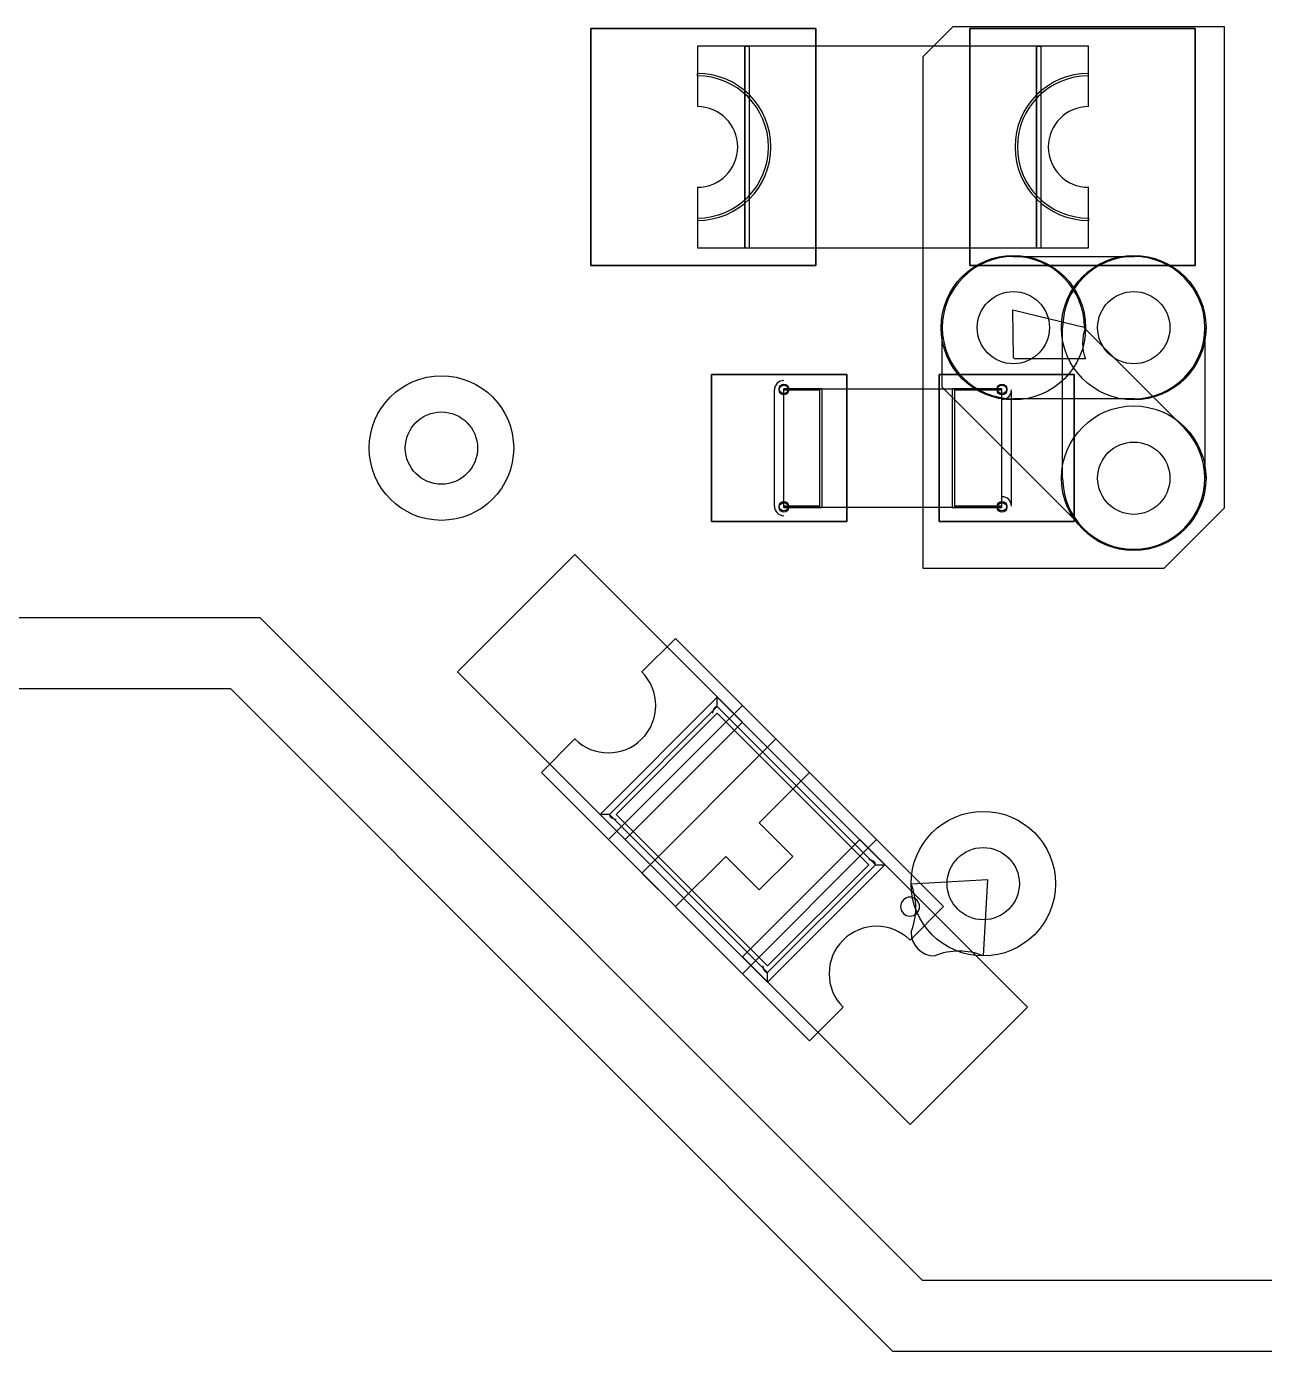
# Model space of a CAD drawing. Extents: x -14 to 27.9, y 0 to 17.8.
# Drawn here: x -3.66 to 1.57, y 0 to 5.59 of the extents above; entities that cross this region are included whole.
import ezdxf

# ---------------------------------------------------------------- set-up
doc = ezdxf.new("R2010")
doc.units = 0
doc.header["$MEASUREMENT"] = 0
doc.layers.add('Feature', color=7, linetype='CONTINUOUS')

msp = doc.modelspace()

# ---------------------------------------------------------------- linework, layer by layer
at = {"layer": 'Feature'}
for p, q in [((0.127, 5.461, 0.000305), (0.254, 5.588, 0.000305)), ((0.254, 5.588, 0.000305), (1.397, 5.588, 0.000305)), ((1.397, 5.588, 0.000305), (1.397, 3.556, 0.000305)), ((-1.275, 5.58, 0.000305), (-0.325, 5.58, 0.000305)), ((-1.275, 4.58, 0.000305), (-1.275, 5.58, 0.000305)), ((-1.275, 4.58, 0.000305), (-1.275, 5.58, 0.000305)), ((-1.275, 5.58, 0.001305), (-1.275, 4.58, 0.001305)), ((-1.275, 5.58, 0.000305), (-1.275, 5.58, 0.001305)), ((-1.275, 5.58, 0.000305), (-0.325, 5.58, 0.000305)), ((-1.275, 5.58, 0.000305), (-1.275, 5.58, 0.001305)), ((-0.325, 5.58, 0.001305), (-1.275, 5.58, 0.001305)), ((-0.325, 5.58, 0.001305), (-1.275, 5.58, 0.001305)), ((-1.275, 5.58, 0.001305), (-1.275, 4.58, 0.001305)), ((-1.275, 4.58, 0.000305), (-1.275, 5.58, 0.000305)), ((-1.275, 5.58, 0.000305), (-0.325, 5.58, 0.000305)), ((-0.325, 5.58, 0.000305), (-0.325, 4.58, 0.000305)), ((-0.325, 5.58, 0.000305), (-0.325, 5.58, 0.001305)), ((-0.325, 5.58, 0.000305), (-0.325, 4.58, 0.000305)), ((-0.325, 5.58, 0.000305), (-0.325, 5.58, 0.001305)), ((-0.325, 4.58, 0.001305), (-0.325, 5.58, 0.001305)), ((-0.325, 4.58, 0.001305), (-0.325, 5.58, 0.001305)), ((-0.325, 5.58, 0.000305), (-0.325, 4.58, 0.000305)), ((0.325, 5.58, 0.000305), (1.275, 5.58, 0.000305)), ((0.325, 4.58, 0.000305), (0.325, 5.58, 0.000305)), ((0.325, 4.58, 0.000305), (0.325, 5.58, 0.000305)), ((0.325, 5.58, 0.001305), (0.325, 4.58, 0.001305)), ((0.325, 5.58, 0.000305), (0.325, 5.58, 0.001305)), ((0.325, 5.58, 0.000305), (1.275, 5.58, 0.000305)), ((0.325, 5.58, 0.000305), (0.325, 5.58, 0.001305)), ((1.275, 5.58, 0.001305), (0.325, 5.58, 0.001305)), ((1.275, 5.58, 0.001305), (0.325, 5.58, 0.001305)), ((0.325, 5.58, 0.001305), (0.325, 4.58, 0.001305)), ((0.325, 4.58, 0.000305), (0.325, 5.58, 0.000305)), ((0.325, 5.58, 0.000305), (1.275, 5.58, 0.000305)), ((1.275, 5.58, 0.000305), (1.275, 4.58, 0.000305)), ((1.275, 5.58, 0.000305), (1.275, 5.58, 0.001305)), ((1.275, 5.58, 0.000305), (1.275, 4.58, 0.000305)), ((1.275, 5.58, 0.000305), (1.275, 5.58, 0.001305)), ((1.275, 4.58, 0.001305), (1.275, 5.58, 0.001305)), ((1.275, 4.58, 0.001305), (1.275, 5.58, 0.001305)), ((1.275, 5.58, 0.000305), (1.275, 4.58, 0.000305)), ((-0.825, 5.505), (-0.825, 5.39)), ((0.825, 5.505), (-0.825, 5.505)), ((-0.825, 5.505, 0.825), (-0.825, 5.24995, 0.825)), ((-0.825, 5.505), (-0.825, 5.505, 0.825)), ((-0.825, 5.505), (-0.825, 5.39)), ((-0.625, 5.505, 0.825), (-0.825, 5.505, 0.825)), ((-0.825, 5.505, 0.825), (-0.825, 5.24995, 0.825)), ((0.825, 5.505), (-0.825, 5.505)), ((-0.825, 5.505), (-0.825, 5.505, 0.825)), ((-0.625, 5.505, 0.825), (-0.825, 5.505, 0.825)), ((-0.625, 4.655, 0.825), (-0.625, 5.505, 0.825)), ((-0.625, 5.505, 0.775), (-0.605, 5.505, 0.775)), ((-0.625, 5.505, 0.775), (-0.625, 4.655, 0.775)), ((-0.625, 5.505, 0.775), (-0.625, 4.655, 0.775)), ((-0.625, 5.505, 0.825), (-0.625, 5.505, 0.775)), ((-0.625, 4.655, 0.825), (-0.625, 5.505, 0.825)), ((-0.625, 5.505, 0.825), (-0.625, 5.505, 0.775)), ((-0.625, 5.505, 0.775), (-0.605, 5.505, 0.775)), ((0.605, 5.505, 0.825), (-0.605, 5.505, 0.825)), ((-0.605, 4.655, 0.825), (-0.605, 5.505, 0.825)), ((-0.605, 4.655, 0.775), (-0.605, 5.505, 0.775)), ((-0.605, 5.505, 0.825), (-0.605, 5.505, 0.775)), ((0.605, 5.505, 0.825), (-0.605, 5.505, 0.825)), ((-0.605, 5.505, 0.825), (-0.605, 5.505, 0.775)), ((-0.605, 4.655, 0.775), (-0.605, 5.505, 0.775)), ((-0.605, 4.655, 0.825), (-0.605, 5.505, 0.825)), ((0.605, 4.655, 0.825), (0.605, 5.505, 0.825)), ((0.605, 5.505, 0.775), (0.625, 5.505, 0.775)), ((0.605, 5.505, 0.775), (0.605, 4.655, 0.775)), ((0.605, 5.505, 0.825), (0.605, 5.505, 0.775)), ((0.605, 5.505, 0.775), (0.625, 5.505, 0.775)), ((0.605, 5.505, 0.775), (0.605, 4.655, 0.775)), ((0.605, 5.505, 0.825), (0.605, 5.505, 0.775)), ((0.605, 4.655, 0.825), (0.605, 5.505, 0.825)), ((0.825, 5.505, 0.825), (0.625, 5.505, 0.825)), ((0.625, 4.655, 0.825), (0.625, 5.505, 0.825)), ((0.625, 4.655, 0.775), (0.625, 5.505, 0.775)), ((0.625, 5.505, 0.825), (0.625, 5.505, 0.775)), ((0.825, 5.505, 0.825), (0.625, 5.505, 0.825)), ((0.625, 5.505, 0.825), (0.625, 5.505, 0.775)), ((0.625, 4.655, 0.775), (0.625, 5.505, 0.775)), ((0.625, 4.655, 0.825), (0.625, 5.505, 0.825)), ((0.825, 5.39), (0.825, 5.505)), ((0.825, 5.24995, 0.825), (0.825, 5.505, 0.825)), ((0.825, 5.505), (0.825, 5.505, 0.825)), ((0.825, 5.39), (0.825, 5.505)), ((0.825, 5.505), (0.825, 5.505, 0.825)), ((0.825, 5.24995, 0.825), (0.825, 5.505, 0.825)), ((0.127, 3.302, 0.000305), (0.127, 5.461, 0.000305)), ((-0.825, 5.39, 0.05), (-0.825, 5.39)), ((-0.825, 5.38, 0.05), (-0.825, 5.39, 0.05)), ((-0.825, 5.39, 0.05), (-0.825, 5.39)), ((-0.825, 5.38, 0.05), (-0.825, 5.39, 0.05)), ((-0.825, 5.38, 0.05), (-0.825, 5.38)), ((-0.825, 5.38), (-0.825, 5.24995)), ((-0.825, 5.38, 0.05), (-0.825, 5.38)), ((-0.825, 5.38), (-0.825, 5.24995)), ((0.825, 5.39, 0.05), (0.825, 5.39)), ((0.825, 5.38, 0.05), (0.825, 5.39, 0.05)), ((0.825, 5.39, 0.05), (0.825, 5.39)), ((0.825, 5.38, 0.05), (0.825, 5.39, 0.05)), ((0.825, 5.38, 0.05), (0.825, 5.38)), ((0.825, 5.24995), (0.825, 5.38)), ((0.825, 5.24995), (0.825, 5.38)), ((0.825, 5.38, 0.05), (0.825, 5.38)), ((-0.825, 5.24995), (-0.825, 5.24995, 0.825)), ((-0.825, 5.24995), (-0.825, 5.24995, 0.825)), ((0.825, 5.24995), (0.825, 5.24995, 0.825)), ((0.825, 5.24995), (0.825, 5.24995, 0.825)), ((-0.825, 4.91005), (-0.825, 4.91005, 0.825)), ((-0.825, 4.91005), (-0.825, 4.78)), ((-0.825, 4.91005, 0.825), (-0.825, 4.655, 0.825)), ((-0.825, 4.91005), (-0.825, 4.91005, 0.825)), ((-0.825, 4.91005), (-0.825, 4.78)), ((-0.825, 4.91005, 0.825), (-0.825, 4.655, 0.825)), ((0.825, 4.91005), (0.825, 4.91005, 0.825)), ((0.825, 4.78), (0.825, 4.91005)), ((0.825, 4.78), (0.825, 4.91005)), ((0.825, 4.91005), (0.825, 4.91005, 0.825)), ((0.825, 4.655, 0.825), (0.825, 4.91005, 0.825)), ((0.825, 4.655, 0.825), (0.825, 4.91005, 0.825)), ((-0.825, 4.78, 0.05), (-0.825, 4.78)), ((-0.825, 4.78, 0.05), (-0.825, 4.77, 0.05)), ((-0.825, 4.78, 0.05), (-0.825, 4.78)), ((-0.825, 4.78, 0.05), (-0.825, 4.77, 0.05)), ((-0.825, 4.77, 0.05), (-0.825, 4.77)), ((-0.825, 4.77), (-0.825, 4.655)), ((-0.825, 4.77, 0.05), (-0.825, 4.77)), ((-0.825, 4.77), (-0.825, 4.655)), ((0.825, 4.78, 0.05), (0.825, 4.78)), ((0.825, 4.78, 0.05), (0.825, 4.78)), ((0.825, 4.78, 0.05), (0.825, 4.77, 0.05)), ((0.825, 4.78, 0.05), (0.825, 4.77, 0.05)), ((0.825, 4.77, 0.05), (0.825, 4.77)), ((0.825, 4.655), (0.825, 4.77)), ((0.825, 4.655), (0.825, 4.77)), ((0.825, 4.77, 0.05), (0.825, 4.77)), ((-0.825, 4.655), (0.825, 4.655)), ((-0.825, 4.655), (-0.825, 4.655, 0.825)), ((-0.825, 4.655, 0.825), (-0.625, 4.655, 0.825)), ((-0.825, 4.655, 0.825), (-0.625, 4.655, 0.825)), ((-0.825, 4.655), (-0.825, 4.655, 0.825)), ((-0.825, 4.655), (0.825, 4.655)), ((-0.625, 4.655, 0.825), (-0.625, 4.655, 0.775)), ((-0.625, 4.655, 0.775), (-0.605, 4.655, 0.775)), ((-0.625, 4.655, 0.775), (-0.605, 4.655, 0.775)), ((-0.625, 4.655, 0.825), (-0.625, 4.655, 0.775)), ((-0.605, 4.655, 0.825), (0.605, 4.655, 0.825)), ((-0.605, 4.655, 0.825), (0.605, 4.655, 0.825)), ((-0.605, 4.655, 0.825), (-0.605, 4.655, 0.775)), ((-0.605, 4.655, 0.825), (-0.605, 4.655, 0.775)), ((0.605, 4.655, 0.775), (0.625, 4.655, 0.775)), ((0.605, 4.655, 0.825), (0.605, 4.655, 0.775)), ((0.605, 4.655, 0.775), (0.625, 4.655, 0.775)), ((0.605, 4.655, 0.825), (0.605, 4.655, 0.775)), ((0.625, 4.655, 0.825), (0.825, 4.655, 0.825)), ((0.625, 4.655, 0.825), (0.825, 4.655, 0.825)), ((0.625, 4.655, 0.825), (0.625, 4.655, 0.775)), ((0.625, 4.655, 0.825), (0.625, 4.655, 0.775)), ((0.825, 4.655), (0.825, 4.655, 0.825)), ((0.825, 4.655), (0.825, 4.655, 0.825)), ((0.508, 4.618, -1.96222), (1.016, 4.618, -1.96222)), ((-0.325, 4.58, 0.000305), (-1.275, 4.58, 0.000305)), ((-1.275, 4.58, 0.000305), (-1.275, 4.58, 0.001305)), ((-0.325, 4.58, 0.000305), (-1.275, 4.58, 0.000305)), ((-1.275, 4.58, 0.001305), (-0.325, 4.58, 0.001305)), ((-1.275, 4.58, 0.000305), (-1.275, 4.58, 0.001305)), ((-1.275, 4.58, 0.001305), (-0.325, 4.58, 0.001305)), ((-0.325, 4.58, 0.000305), (-1.275, 4.58, 0.000305)), ((-0.325, 4.58, 0.000305), (-0.325, 4.58, 0.001305)), ((-0.325, 4.58, 0.000305), (-0.325, 4.58, 0.001305)), ((1.275, 4.58, 0.000305), (0.325, 4.58, 0.000305)), ((0.325, 4.58, 0.000305), (0.325, 4.58, 0.001305)), ((1.275, 4.58, 0.000305), (0.325, 4.58, 0.000305)), ((0.325, 4.58, 0.001305), (1.275, 4.58, 0.001305)), ((0.325, 4.58, 0.000305), (0.325, 4.58, 0.001305)), ((0.325, 4.58, 0.001305), (1.275, 4.58, 0.001305)), ((1.275, 4.58, 0.000305), (0.325, 4.58, 0.000305)), ((1.275, 4.58, 0.000305), (1.275, 4.58, 0.001305)), ((1.275, 4.58, 0.000305), (1.275, 4.58, 0.001305)), ((0.508, 4.191, -1.96222), (0.5053, 4.393, -1.96222)), ((0.5053, 4.393, -1.96222), (0.8128, 4.318, -1.96222)), ((0.208, 4.0667, -1.96222), (0.208, 4.318, -1.96222)), ((0.6604, 4.318, -1.96192), (0.6604, 4.318)), ((0.6604, 4.318, -1.96192), (0.6604, 4.318)), ((0.716, 3.683, -1.96222), (0.716, 4.318, -1.96222)), ((0.808, 4.318, -1.96222), (0.808, 4.3153, -1.96222)), ((0.808, 4.3153, -1.96222), (1.2281, 3.8951, -1.96222)), ((1.1684, 4.318, -1.96192), (1.1684, 4.318)), ((1.1684, 4.318, -1.96192), (1.1684, 4.318)), ((1.316, 4.318, -1.96222), (1.316, 3.683, -1.96222)), ((0.5128, 4.1862, -1.96222), (0.508, 4.191, -1.96222)), ((0.8128, 4.1862, -1.96222), (0.5128, 4.1862, -1.96222)), ((-0.765, 4.12, 0.000305), (-0.195, 4.12, 0.000305)), ((-0.765, 3.5, 0.000305), (-0.765, 4.12, 0.000305)), ((-0.765, 3.5, 0.000305), (-0.765, 4.12, 0.000305)), ((-0.765, 4.12, 0.001305), (-0.765, 3.5, 0.001305)), ((-0.765, 4.12, 0.000305), (-0.765, 4.12, 0.001305)), ((-0.765, 4.12, 0.000305), (-0.195, 4.12, 0.000305)), ((-0.765, 4.12, 0.000305), (-0.765, 4.12, 0.001305)), ((-0.195, 4.12, 0.001305), (-0.765, 4.12, 0.001305)), ((-0.195, 4.12, 0.001305), (-0.765, 4.12, 0.001305)), ((-0.765, 4.12, 0.001305), (-0.765, 3.5, 0.001305)), ((-0.765, 3.5, 0.000305), (-0.765, 4.12, 0.000305)), ((-0.765, 4.12, 0.000305), (-0.195, 4.12, 0.000305)), ((-0.195, 4.12, 0.000305), (-0.195, 3.5, 0.000305)), ((-0.195, 4.12, 0.000305), (-0.195, 4.12, 0.001305)), ((-0.195, 4.12, 0.000305), (-0.195, 3.5, 0.000305)), ((-0.195, 4.12, 0.000305), (-0.195, 4.12, 0.001305)), ((-0.195, 3.5, 0.001305), (-0.195, 4.12, 0.001305)), ((-0.195, 3.5, 0.001305), (-0.195, 4.12, 0.001305)), ((-0.195, 4.12, 0.000305), (-0.195, 3.5, 0.000305)), ((0.195, 4.12, 0.000305), (0.765, 4.12, 0.000305)), ((0.195, 3.5, 0.000305), (0.195, 4.12, 0.000305)), ((0.195, 3.5, 0.000305), (0.195, 4.12, 0.000305)), ((0.195, 4.12, 0.001305), (0.195, 3.5, 0.001305)), ((0.195, 4.12, 0.000305), (0.195, 4.12, 0.001305)), ((0.195, 4.12, 0.000305), (0.765, 4.12, 0.000305)), ((0.195, 4.12, 0.000305), (0.195, 4.12, 0.001305)), ((0.765, 4.12, 0.001305), (0.195, 4.12, 0.001305)), ((0.765, 4.12, 0.001305), (0.195, 4.12, 0.001305)), ((0.195, 4.12, 0.001305), (0.195, 3.5, 0.001305)), ((0.195, 3.5, 0.000305), (0.195, 4.12, 0.000305)), ((0.195, 4.12, 0.000305), (0.765, 4.12, 0.000305)), ((0.765, 4.12, 0.000305), (0.765, 3.5, 0.000305)), ((0.765, 4.12, 0.000305), (0.765, 4.12, 0.001305)), ((0.765, 4.12, 0.000305), (0.765, 3.5, 0.000305)), ((0.765, 4.12, 0.000305), (0.765, 4.12, 0.001305)), ((0.765, 3.5, 0.001305), (0.765, 4.12, 0.001305)), ((0.765, 3.5, 0.001305), (0.765, 4.12, 0.001305)), ((0.765, 4.12, 0.000305), (0.765, 3.5, 0.000305)), ((-0.5, 4.055, 0.285), (-0.5, 4.055, 0.015)), ((-0.5, 3.565, 0.285), (-0.5, 4.055, 0.285)), ((-0.5, 3.565, 0.015), (-0.5, 4.055, 0.015)), ((-0.5, 3.565, 0.285), (-0.5, 4.055, 0.285)), ((-0.5, 4.055, 0.285), (-0.5, 4.055, 0.015)), ((-0.5, 3.565, 0.015), (-0.5, 4.055, 0.015)), ((-0.48, 4.06, 0.285), (-0.48, 4.06, 0.015)), ((-0.48, 4.055, 0.015), (-0.48, 4.06, 0.015)), ((-0.48, 4.055, 0.015), (-0.48, 4.06, 0.015)), ((-0.48, 4.055, 0.285), (-0.48, 4.06, 0.285)), ((-0.48, 4.06, 0.285), (-0.48, 4.06, 0.015)), ((-0.48, 4.055, 0.285), (-0.48, 4.06, 0.285)), ((-0.48, 4.055, 0.285), (-0.48, 4.055, 0.015)), ((-0.48, 4.055, 0.285), (-0.48, 4.055, 0.015)), ((-0.46, 4.06, -0.005), (-0.3, 4.06, -0.005)), ((-0.3, 4.06, 0.305), (-0.46, 4.06, 0.305)), ((-0.46, 4.055, -0.005), (-0.46, 4.06, -0.005)), ((-0.46, 4.06, -0.005), (-0.3, 4.06, -0.005)), ((-0.46, 4.055, -0.005), (-0.46, 4.06, -0.005)), ((-0.46, 4.055, 0.305), (-0.46, 4.06, 0.305)), ((-0.46, 4.055, 0.305), (-0.46, 4.06, 0.305)), ((-0.3, 4.06, 0.305), (-0.46, 4.06, 0.305)), ((-0.46, 4.055, -0.005), (-0.31, 4.055, -0.005)), ((-0.31, 4.055, 0.305), (-0.46, 4.055, 0.305)), ((-0.46, 4.055, -0.005), (-0.31, 4.055, -0.005)), ((-0.46, 4.055, -0.025), (-0.31, 4.055, -0.025)), ((-0.31, 4.055, 0.325), (-0.46, 4.055, 0.325)), ((-0.31, 4.055, 0.305), (-0.46, 4.055, 0.305)), ((-0.46, 3.565, 0.325), (-0.46, 4.055, 0.325)), ((-0.31, 4.055, 0.325), (-0.46, 4.055, 0.325)), ((-0.46, 3.565, 0.325), (-0.46, 4.055, 0.325)), ((-0.46, 3.565, -0.025), (-0.46, 4.055, -0.025)), ((-0.46, 3.565, -0.025), (-0.46, 4.055, -0.025)), ((-0.46, 4.055, -0.025), (-0.31, 4.055, -0.025)), ((-0.31, 4.055, -0.005), (-0.31, 3.565, -0.005)), ((-0.31, 4.055, 0.305), (-0.31, 3.565, 0.305)), ((-0.31, 4.055, -0.025), (-0.31, 4.055, -0.005)), ((-0.31, 4.055, 0.305), (-0.31, 4.055, 0.325)), ((-0.31, 4.055, 0.305), (-0.31, 3.565, 0.305)), ((-0.31, 4.055, 0.305), (-0.31, 4.055, 0.325)), ((-0.31, 4.055, 0.325), (-0.31, 3.565, 0.325)), ((-0.31, 4.055, 0.325), (-0.31, 3.565, 0.325)), ((-0.31, 4.055, -0.025), (-0.31, 3.565, -0.025)), ((-0.31, 4.055, -0.005), (-0.31, 3.565, -0.005)), ((-0.31, 4.055, -0.025), (-0.31, 3.565, -0.025)), ((-0.31, 4.055, -0.025), (-0.31, 4.055, -0.005)), ((-0.3, 4.06, 0.325), (0.25, 4.06, 0.325)), ((-0.3, 4.06, 0.325), (-0.3, 3.56, 0.325)), ((-0.3, 4.06, -0.025), (0.25, 4.06, -0.025)), ((-0.3, 4.06, -0.025), (-0.3, 4.06, -0.005)), ((-0.3, 4.06, 0.325), (-0.3, 4.06, 0.305)), ((-0.3, 4.06, 0.325), (0.25, 4.06, 0.325)), ((-0.3, 4.06, -0.025), (-0.3, 3.56, -0.025)), ((-0.3, 4.06, -0.025), (0.25, 4.06, -0.025)), ((-0.3, 4.06, -0.025), (-0.3, 3.56, -0.025)), ((-0.3, 4.06, -0.005), (-0.3, 3.56, -0.005)), ((-0.3, 4.06, -0.025), (-0.3, 4.06, -0.005)), ((-0.3, 4.06, -0.005), (-0.3, 3.56, -0.005)), ((-0.3, 4.06, 0.305), (-0.3, 3.56, 0.305)), ((-0.3, 4.06, 0.325), (-0.3, 3.56, 0.325)), ((-0.3, 4.06, 0.325), (-0.3, 4.06, 0.305)), ((-0.3, 4.06, 0.305), (-0.3, 3.56, 0.305)), ((0.8039, 3.4709, -1.96222), (0.208, 4.0667, -1.96222)), ((0.25, 4.06, 0.325), (0.25, 3.56, 0.325)), ((0.25, 4.06, 0.325), (0.25, 3.56, 0.325)), ((0.25, 4.06, 0.305), (0.25, 3.56, 0.305)), ((0.25, 4.06, 0.325), (0.25, 4.06, 0.305)), ((0.25, 4.06, -0.005), (0.46, 4.06, -0.005)), ((0.25, 4.06, -0.025), (0.25, 4.06, -0.005)), ((0.25, 4.06, 0.325), (0.25, 4.06, 0.305)), ((0.46, 4.06, 0.305), (0.25, 4.06, 0.305)), ((0.25, 4.06, -0.005), (0.25, 3.56, -0.005)), ((0.25, 4.06, -0.005), (0.46, 4.06, -0.005)), ((0.25, 4.06, -0.025), (0.25, 3.56, -0.025)), ((0.25, 4.06, -0.025), (0.25, 4.06, -0.005)), ((0.25, 4.06, -0.005), (0.25, 3.56, -0.005)), ((0.25, 4.06, -0.025), (0.25, 3.56, -0.025)), ((0.46, 4.06, 0.305), (0.25, 4.06, 0.305)), ((0.25, 4.06, 0.305), (0.25, 3.56, 0.305)), ((0.26, 4.055, -0.005), (0.46, 4.055, -0.005)), ((0.26, 4.055, -0.005), (0.26, 3.565, -0.005)), ((0.46, 4.055, 0.305), (0.26, 4.055, 0.305)), ((0.26, 4.055, 0.325), (0.26, 4.055, 0.305)), ((0.46, 4.055, 0.325), (0.26, 4.055, 0.325)), ((0.26, 4.055, -0.025), (0.46, 4.055, -0.025)), ((0.26, 4.055, -0.005), (0.26, 4.055, -0.025)), ((0.26, 4.055, -0.005), (0.46, 4.055, -0.005)), ((0.26, 4.055, 0.305), (0.26, 3.565, 0.305)), ((0.46, 4.055, 0.305), (0.26, 4.055, 0.305)), ((0.26, 4.055, 0.305), (0.26, 3.565, 0.305)), ((0.26, 4.055, 0.325), (0.26, 3.565, 0.325)), ((0.26, 4.055, 0.325), (0.26, 4.055, 0.305)), ((0.46, 4.055, 0.325), (0.26, 4.055, 0.325)), ((0.26, 4.055, 0.325), (0.26, 3.565, 0.325)), ((0.26, 4.055, -0.025), (0.26, 3.565, -0.025)), ((0.26, 4.055, -0.025), (0.46, 4.055, -0.025)), ((0.26, 4.055, -0.005), (0.26, 3.565, -0.005)), ((0.26, 4.055, -0.005), (0.26, 4.055, -0.025)), ((0.26, 4.055, -0.025), (0.26, 3.565, -0.025)), ((0.46, 4.055, -0.005), (0.46, 4.06, -0.005)), ((0.46, 4.055, -0.005), (0.46, 4.06, -0.005)), ((0.46, 4.055, 0.305), (0.46, 4.06, 0.305)), ((0.46, 4.055, 0.305), (0.46, 4.06, 0.305)), ((0.46, 3.565, 0.325), (0.46, 4.055, 0.325)), ((0.46, 3.565, 0.325), (0.46, 4.055, 0.325)), ((0.46, 3.565, -0.025), (0.46, 4.055, -0.025)), ((0.46, 3.565, -0.025), (0.46, 4.055, -0.025)), ((0.48, 4.06, 0.015), (0.48, 4.06, 0.285)), ((0.48, 4.055, 0.015), (0.48, 4.06, 0.015)), ((0.48, 4.055, 0.015), (0.48, 4.06, 0.015)), ((0.48, 4.06, 0.015), (0.48, 4.06, 0.285)), ((0.48, 4.055, 0.285), (0.48, 4.06, 0.285)), ((0.48, 4.055, 0.285), (0.48, 4.06, 0.285)), ((0.48, 4.055, 0.015), (0.48, 4.055, 0.285)), ((0.48, 4.055, 0.015), (0.48, 4.055, 0.285)), ((0.5, 4.055, 0.015), (0.5, 4.055, 0.285)), ((0.5, 3.565, 0.285), (0.5, 4.055, 0.285)), ((0.5, 3.565, 0.015), (0.5, 4.055, 0.015)), ((0.5, 4.055, 0.015), (0.5, 4.055, 0.285)), ((0.5, 3.565, 0.285), (0.5, 4.055, 0.285)), ((0.5, 3.565, 0.015), (0.5, 4.055, 0.015)), ((1.016, 4.018, -1.96222), (0.508, 4.018, -1.96222)), ((-1.7526, 3.81, -1.96192), (-1.7526, 3.81)), ((-1.7526, 3.81, -1.96192), (-1.7526, 3.81)), ((1.1684, 3.683, -1.96192), (1.1684, 3.683)), ((1.1684, 3.683, -1.96192), (1.1684, 3.683)), ((-0.5, 3.565, 0.285), (-0.5, 3.565, 0.015)), ((-0.5, 3.565, 0.285), (-0.5, 3.565, 0.015)), ((-0.48, 3.56, 0.285), (-0.48, 3.565, 0.285)), ((-0.48, 3.565, 0.285), (-0.48, 3.565, 0.015)), ((-0.48, 3.56, 0.015), (-0.48, 3.565, 0.015)), ((-0.48, 3.56, 0.015), (-0.48, 3.565, 0.015)), ((-0.48, 3.565, 0.285), (-0.48, 3.565, 0.015)), ((-0.48, 3.56, 0.285), (-0.48, 3.565, 0.285)), ((-0.48, 3.56, 0.285), (-0.48, 3.56, 0.015)), ((-0.48, 3.56, 0.285), (-0.48, 3.56, 0.015)), ((-0.46, 3.56, -0.005), (-0.46, 3.565, -0.005)), ((-0.46, 3.565, -0.005), (-0.31, 3.565, -0.005)), ((-0.31, 3.565, 0.305), (-0.46, 3.565, 0.305)), ((-0.46, 3.56, 0.305), (-0.46, 3.565, 0.305)), ((-0.46, 3.56, -0.005), (-0.46, 3.565, -0.005)), ((-0.31, 3.565, 0.305), (-0.46, 3.565, 0.305)), ((-0.31, 3.565, 0.325), (-0.46, 3.565, 0.325)), ((-0.46, 3.565, -0.025), (-0.31, 3.565, -0.025)), ((-0.46, 3.565, -0.005), (-0.31, 3.565, -0.005)), ((-0.31, 3.565, 0.325), (-0.46, 3.565, 0.325)), ((-0.46, 3.565, -0.025), (-0.31, 3.565, -0.025)), ((-0.46, 3.56, 0.305), (-0.46, 3.565, 0.305)), ((-0.46, 3.56, -0.005), (-0.3, 3.56, -0.005)), ((-0.3, 3.56, 0.305), (-0.46, 3.56, 0.305)), ((-0.3, 3.56, 0.305), (-0.46, 3.56, 0.305)), ((-0.46, 3.56, -0.005), (-0.3, 3.56, -0.005)), ((-0.31, 3.565, 0.305), (-0.31, 3.565, 0.325)), ((-0.31, 3.565, -0.025), (-0.31, 3.565, -0.005)), ((-0.31, 3.565, 0.305), (-0.31, 3.565, 0.325)), ((-0.31, 3.565, -0.025), (-0.31, 3.565, -0.005)), ((0.25, 3.56, 0.325), (-0.3, 3.56, 0.325)), ((0.25, 3.56, -0.025), (-0.3, 3.56, -0.025)), ((-0.3, 3.56, -0.025), (-0.3, 3.56, -0.005)), ((-0.3, 3.56, 0.325), (-0.3, 3.56, 0.305)), ((0.25, 3.56, 0.325), (-0.3, 3.56, 0.325)), ((-0.3, 3.56, 0.325), (-0.3, 3.56, 0.305)), ((-0.3, 3.56, -0.025), (-0.3, 3.56, -0.005)), ((0.25, 3.56, -0.025), (-0.3, 3.56, -0.025)), ((0.25, 3.56, 0.325), (0.25, 3.56, 0.305)), ((0.25, 3.56, -0.005), (0.46, 3.56, -0.005)), ((0.25, 3.56, -0.025), (0.25, 3.56, -0.005)), ((0.25, 3.56, -0.005), (0.46, 3.56, -0.005)), ((0.46, 3.56, 0.305), (0.25, 3.56, 0.305)), ((0.25, 3.56, 0.325), (0.25, 3.56, 0.305)), ((0.25, 3.56, -0.025), (0.25, 3.56, -0.005)), ((0.46, 3.56, 0.305), (0.25, 3.56, 0.305)), ((0.26, 3.565, -0.005), (0.46, 3.565, -0.005)), ((0.26, 3.565, -0.005), (0.46, 3.565, -0.005)), ((0.26, 3.565, -0.005), (0.26, 3.565, -0.025)), ((0.26, 3.565, -0.025), (0.46, 3.565, -0.025)), ((0.46, 3.565, 0.325), (0.26, 3.565, 0.325)), ((0.26, 3.565, 0.325), (0.26, 3.565, 0.305)), ((0.46, 3.565, 0.305), (0.26, 3.565, 0.305)), ((0.46, 3.565, 0.305), (0.26, 3.565, 0.305)), ((0.26, 3.565, 0.325), (0.26, 3.565, 0.305)), ((0.46, 3.565, 0.325), (0.26, 3.565, 0.325)), ((0.26, 3.565, -0.025), (0.46, 3.565, -0.025)), ((0.26, 3.565, -0.005), (0.26, 3.565, -0.025)), ((0.46, 3.56, -0.005), (0.46, 3.565, -0.005)), ((0.46, 3.56, 0.305), (0.46, 3.565, 0.305)), ((0.46, 3.56, 0.305), (0.46, 3.565, 0.305)), ((0.46, 3.56, -0.005), (0.46, 3.565, -0.005)), ((0.48, 3.565, 0.015), (0.48, 3.565, 0.285)), ((0.48, 3.56, 0.015), (0.48, 3.565, 0.015)), ((0.48, 3.565, 0.015), (0.48, 3.565, 0.285)), ((0.48, 3.56, 0.285), (0.48, 3.565, 0.285)), ((0.48, 3.56, 0.285), (0.48, 3.565, 0.285)), ((0.48, 3.56, 0.015), (0.48, 3.565, 0.015)), ((0.48, 3.56, 0.015), (0.48, 3.56, 0.285)), ((0.48, 3.56, 0.015), (0.48, 3.56, 0.285)), ((0.5, 3.565, 0.015), (0.5, 3.565, 0.285)), ((0.5, 3.565, 0.015), (0.5, 3.565, 0.285)), ((1.397, 3.556, 0.000305), (1.143, 3.302, 0.000305)), ((-0.195, 3.5, 0.000305), (-0.765, 3.5, 0.000305)), ((-0.765, 3.5, 0.000305), (-0.765, 3.5, 0.001305)), ((-0.195, 3.5, 0.000305), (-0.765, 3.5, 0.000305)), ((-0.765, 3.5, 0.001305), (-0.195, 3.5, 0.001305)), ((-0.765, 3.5, 0.000305), (-0.765, 3.5, 0.001305)), ((-0.765, 3.5, 0.001305), (-0.195, 3.5, 0.001305)), ((-0.195, 3.5, 0.000305), (-0.765, 3.5, 0.000305)), ((-0.195, 3.5, 0.000305), (-0.195, 3.5, 0.001305)), ((-0.195, 3.5, 0.000305), (-0.195, 3.5, 0.001305)), ((0.765, 3.5, 0.000305), (0.195, 3.5, 0.000305)), ((0.195, 3.5, 0.000305), (0.195, 3.5, 0.001305)), ((0.765, 3.5, 0.000305), (0.195, 3.5, 0.000305)), ((0.195, 3.5, 0.001305), (0.765, 3.5, 0.001305)), ((0.195, 3.5, 0.000305), (0.195, 3.5, 0.001305)), ((0.195, 3.5, 0.001305), (0.765, 3.5, 0.001305)), ((0.765, 3.5, 0.000305), (0.195, 3.5, 0.000305)), ((0.765, 3.5, 0.000305), (0.765, 3.5, 0.001305)), ((0.765, 3.5, 0.000305), (0.765, 3.5, 0.001305)), ((-1.83704, 2.86607, 0.000305), (-1.34207, 3.36104, 0.000305)), ((-1.83704, 2.86607, 0.000305), (-1.34207, 3.36104, 0.000305)), ((-1.34207, 3.36104, 0.001305), (-1.83704, 2.86607, 0.001305)), ((-1.34207, 3.36104, 0.001305), (-1.83704, 2.86607, 0.001305)), ((-1.83704, 2.86607, 0.000305), (-1.34207, 3.36104, 0.000305)), ((-1.34207, 3.36104, 0.000305), (-0.634959, 2.65393, 0.000305)), ((-1.34207, 3.36104, 0.000305), (-1.34207, 3.36104, 0.001305)), ((-1.34207, 3.36104, 0.000305), (-0.634959, 2.65393, 0.000305)), ((-1.34207, 3.36104, 0.000305), (-1.34207, 3.36104, 0.001305)), ((-0.634959, 2.65393, 0.001305), (-1.34207, 3.36104, 0.001305)), ((-0.634959, 2.65393, 0.001305), (-1.34207, 3.36104, 0.001305)), ((-1.34207, 3.36104, 0.000305), (-0.634959, 2.65393, 0.000305)), ((1.143, 3.302, 0.000305), (0.127, 3.302, 0.000305)), ((-2.6697, 3.094, 0.000305), (-13.67, 3.094, 0.000305)), ((-2.6697, 3.094, -1.96222), (-13.67, 3.094, -1.96222)), ((0.1243, 0.3, 0.000305), (-2.6697, 3.094, 0.000305)), ((0.1243, 0.3, -1.96222), (-2.6697, 3.094, -1.96222)), ((-0.917843, 3.00753), (-1.05926, 2.86611)), ((-1.05926, 2.86611, 0.2), (-0.917843, 3.00753, 0.2)), ((-0.917843, 3.00753), (-1.05926, 2.86611)), ((-1.05926, 2.86611, 0.2), (-0.917843, 3.00753, 0.2)), ((-0.635, 2.72469), (-0.917843, 3.00753)), ((-0.917843, 3.00753, 0.2), (-0.917843, 3.00753)), ((-0.635, 2.72469), (-0.917843, 3.00753)), ((-0.917843, 3.00753, 0.2), (-0.917843, 3.00753)), ((-0.917843, 3.00753, 0.2), (-0.635, 2.72469, 0.2)), ((-0.917843, 3.00753, 0.2), (-0.635, 2.72469, 0.2)), ((-1.12993, 2.15896, 0.000305), (-1.83704, 2.86607, 0.000305)), ((-1.12993, 2.15896, 0.000305), (-1.83704, 2.86607, 0.000305)), ((-1.83704, 2.86607, 0.001305), (-1.12993, 2.15896, 0.001305)), ((-1.83704, 2.86607, 0.000305), (-1.83704, 2.86607, 0.001305)), ((-1.83704, 2.86607, 0.000305), (-1.83704, 2.86607, 0.001305)), ((-1.83704, 2.86607, 0.001305), (-1.12993, 2.15896, 0.001305)), ((-1.12993, 2.15896, 0.000305), (-1.83704, 2.86607, 0.000305)), ((-1.05926, 2.86611), (-1.05926, 2.86611, 0.2)), ((-1.05926, 2.86611), (-1.05926, 2.86611, 0.2)), ((-2.794, 2.794), (-13.97, 2.794)), ((-2.794, 2.794, -1.96192), (-13.97, 2.794, -1.96192)), ((-2.794, 2.794), (-13.97, 2.794)), ((-2.794, 2.794, -1.96192), (-13.97, 2.794, -1.96192)), ((0, 0), (-2.794, 2.794)), ((0, 0, -1.96192), (-2.794, 2.794, -1.96192)), ((0, 0), (-2.794, 2.794)), ((-2.794, 2.794), (-2.794, 2.794, -1.96192)), ((0, 0, -1.96192), (-2.794, 2.794, -1.96192)), ((-2.794, 2.794), (-2.794, 2.794, -1.96192)), ((-0.741066, 2.76004, 0.2), (-1.23604, 2.26507, 0.2)), ((-0.741066, 2.76004, 0.2), (-1.23604, 2.26507, 0.2)), ((-1.23604, 2.26507, 0.25), (-0.741066, 2.76004, 0.25)), ((-1.23604, 2.26507, 0.25), (-0.741066, 2.76004, 0.25)), ((-0.033959, 2.05293, 0.2), (-0.741066, 2.76004, 0.2)), ((-0.741066, 2.76004, 0.25), (-0.741066, 2.76004, 0.2)), ((-0.033959, 2.05293, 0.2), (-0.741066, 2.76004, 0.2)), ((-0.741066, 2.76004, 0.25), (-0.741066, 2.76004, 0.2)), ((-0.741066, 2.76004, 0.25), (-0.033959, 2.05293, 0.25)), ((-0.741066, 2.71983, 0.581708), (-0.741066, 2.76004, 0.25)), ((-0.741066, 2.76004, 0.25), (-0.033959, 2.05293, 0.25)), ((-0.741066, 2.71983, 0.581708), (-0.741066, 2.76004, 0.25)), ((-1.20069, 2.159), (-0.635, 2.72469)), ((-1.20069, 2.159), (-0.635, 2.72469)), ((-0.635, 2.72469, 0.2), (-1.20069, 2.159, 0.2)), ((-0.635, 2.72469, 0.2), (-1.20069, 2.159, 0.2)), ((-0.635, 2.72469), (-1.20069, 2.159)), ((-0.635, 2.72469), (-1.20069, 2.159)), ((-1.20069, 2.159, 0.2), (-0.635, 2.72469, 0.2)), ((-1.20069, 2.159, 0.2), (-0.635, 2.72469, 0.2)), ((-1.19583, 2.26507, 0.581708), (-0.741066, 2.71983, 0.581708)), ((-1.19583, 2.26507, 0.581708), (-0.741066, 2.71983, 0.581708)), ((-1.16765, 2.26507, 0.6), (-0.741066, 2.69165, 0.6)), ((-1.16765, 2.26507, 0.6), (-0.741066, 2.69165, 0.6)), ((-0.741066, 2.71983, 0.581708), (-0.074168, 2.05293, 0.581708)), ((-0.741066, 2.71983, 0.581708), (-0.074168, 2.05293, 0.581708)), ((-0.741066, 2.69165, 0.6), (-0.102349, 2.05293, 0.6)), ((-0.741066, 2.69165, 0.6), (-0.102349, 2.05293, 0.6)), ((-0.635, 2.72469, 0.2), (-0.635, 2.72469)), ((-0.635, 2.72469, 0.2), (-0.635, 2.72469)), ((-0.069315, 2.159), (-0.635, 2.72469)), ((-0.635, 2.72469, 0.2), (-0.635, 2.72469)), ((-0.069315, 2.159), (-0.635, 2.72469)), ((-0.635, 2.72469, 0.2), (-0.635, 2.72469)), ((-0.635, 2.72469, 0.2), (-0.069315, 2.159, 0.2)), ((-0.635, 2.72469, 0.2), (-0.069315, 2.159, 0.2)), ((-0.634959, 2.65393, 0.000305), (-1.12993, 2.15896, 0.000305)), ((-0.634959, 2.65393, 0.000305), (-1.12993, 2.15896, 0.000305)), ((-1.12993, 2.15896, 0.001305), (-0.634959, 2.65393, 0.001305)), ((-1.12993, 2.15896, 0.001305), (-0.634959, 2.65393, 0.001305)), ((-0.634959, 2.65393, 0.000305), (-1.12993, 2.15896, 0.000305)), ((-0.634959, 2.65393, 0.000305), (-0.634959, 2.65393, 0.001305)), ((-0.634959, 2.65393, 0.000305), (-0.634959, 2.65393, 0.001305)), ((-1.34211, 2.58326), (-1.48353, 2.44184)), ((-1.48353, 2.44184, 0.2), (-1.34211, 2.58326, 0.2)), ((-1.34211, 2.58326), (-1.48353, 2.44184)), ((-1.48353, 2.44184, 0.2), (-1.34211, 2.58326, 0.2)), ((-1.34211, 2.58326, 0.2), (-1.34211, 2.58326)), ((-1.34211, 2.58326, 0.2), (-1.34211, 2.58326)), ((-1.05926, 2.01758), (-0.493579, 2.58326)), ((-1.05926, 2.01758), (-0.493579, 2.58326)), ((-0.493579, 2.58326, -0.002), (-1.05926, 2.01758, -0.002)), ((-0.493579, 2.58326, -0.002), (-1.05926, 2.01758, -0.002)), ((-0.493579, 2.58326), (-0.352157, 2.44184)), ((-0.493579, 2.58326), (-0.493579, 2.58326, -0.002)), ((-0.493579, 2.58326, -0.002), (-0.352157, 2.44184, -0.002)), ((-0.493579, 2.58326), (-0.493579, 2.58326, -0.002)), ((-0.493579, 2.58326), (-0.352157, 2.44184)), ((-0.493579, 2.58326, -0.002), (-0.352157, 2.44184, -0.002)), ((-1.48353, 2.44184), (-1.20069, 2.159)), ((-1.48353, 2.44184), (-1.48353, 2.44184, 0.2)), ((-1.48353, 2.44184), (-1.48353, 2.44184, 0.2)), ((-1.48353, 2.44184), (-1.20069, 2.159)), ((-1.20069, 2.159, 0.2), (-1.48353, 2.44184, 0.2)), ((-1.20069, 2.159, 0.2), (-1.48353, 2.44184, 0.2)), ((-0.352157, 2.44184), (-0.564289, 2.22971)), ((-0.352157, 2.44184, -0.002), (-0.564289, 2.22971, -0.002)), ((-0.352157, 2.44184), (-0.564289, 2.22971)), ((-0.352157, 2.44184, -0.002), (-0.564289, 2.22971, -0.002)), ((-0.352157, 2.44184), (-0.352157, 2.44184, -0.002)), ((-0.352157, 2.44184), (-0.352157, 2.44184, -0.002)), ((-1.23604, 2.26507, 0.2), (-0.528934, 1.55796, 0.2)), ((-1.23604, 2.26507, 0.25), (-1.23604, 2.26507, 0.2)), ((-1.23604, 2.26507, 0.2), (-0.528934, 1.55796, 0.2)), ((-0.528934, 1.55796, 0.25), (-1.23604, 2.26507, 0.25)), ((-1.23604, 2.26507, 0.25), (-1.23604, 2.26507, 0.2)), ((-0.528934, 1.55796, 0.25), (-1.23604, 2.26507, 0.25)), ((-1.19583, 2.26507, 0.581708), (-1.23604, 2.26507, 0.25)), ((-1.19583, 2.26507, 0.581708), (-1.23604, 2.26507, 0.25)), ((-0.528934, 1.59817, 0.581708), (-1.19583, 2.26507, 0.581708)), ((-0.528934, 1.59817, 0.581708), (-1.19583, 2.26507, 0.581708)), ((-0.528934, 1.62635, 0.6), (-1.16765, 2.26507, 0.6)), ((-0.528934, 1.62635, 0.6), (-1.16765, 2.26507, 0.6)), ((-0.564289, 2.22971), (-0.422868, 2.08829)), ((-0.564289, 2.22971, -0.002), (-0.422868, 2.08829, -0.002)), ((-0.564289, 2.22971), (-0.564289, 2.22971, -0.002)), ((-0.564289, 2.22971), (-0.422868, 2.08829)), ((-0.564289, 2.22971), (-0.564289, 2.22971, -0.002)), ((-0.564289, 2.22971, -0.002), (-0.422868, 2.08829, -0.002)), ((-1.20069, 2.159, 0.2), (-1.20069, 2.159)), ((-1.20069, 2.159, 0.2), (-1.20069, 2.159)), ((-1.20069, 2.159), (-0.635, 1.59331)), ((-1.20069, 2.159, 0.2), (-1.20069, 2.159)), ((-1.20069, 2.159), (-0.635, 1.59331)), ((-0.635, 1.59331, 0.2), (-1.20069, 2.159, 0.2)), ((-1.20069, 2.159, 0.2), (-1.20069, 2.159)), ((-0.635, 1.59331, 0.2), (-1.20069, 2.159, 0.2)), ((-1.12993, 2.15896, 0.000305), (-1.12993, 2.15896, 0.001305)), ((-1.12993, 2.15896, 0.000305), (-1.12993, 2.15896, 0.001305)), ((-0.635041, 1.66407, 0.000305), (-0.140066, 2.15904, 0.000305)), ((-0.635041, 1.66407, 0.000305), (-0.140066, 2.15904, 0.000305)), ((-0.140066, 2.15904, 0.001305), (-0.635041, 1.66407, 0.001305)), ((-0.140066, 2.15904, 0.001305), (-0.635041, 1.66407, 0.001305)), ((-0.635041, 1.66407, 0.000305), (-0.140066, 2.15904, 0.000305)), ((-0.069315, 2.159), (-0.635, 1.59331)), ((-0.635, 1.59331, 0.2), (-0.069315, 2.159, 0.2)), ((-0.069315, 2.159), (-0.635, 1.59331)), ((-0.635, 1.59331, 0.2), (-0.069315, 2.159, 0.2)), ((-0.635, 1.59331), (-0.069315, 2.159)), ((-0.635, 1.59331), (-0.069315, 2.159)), ((-0.069315, 2.159, 0.2), (-0.635, 1.59331, 0.2)), ((-0.069315, 2.159, 0.2), (-0.635, 1.59331, 0.2)), ((-0.140066, 2.15904, 0.000305), (0.567041, 1.45193, 0.000305)), ((-0.140066, 2.15904, 0.000305), (-0.140066, 2.15904, 0.001305)), ((-0.140066, 2.15904, 0.000305), (0.567041, 1.45193, 0.000305)), ((-0.140066, 2.15904, 0.000305), (-0.140066, 2.15904, 0.001305)), ((0.567041, 1.45193, 0.001305), (-0.140066, 2.15904, 0.001305)), ((0.567041, 1.45193, 0.001305), (-0.140066, 2.15904, 0.001305)), ((-0.140066, 2.15904, 0.000305), (0.567041, 1.45193, 0.000305)), ((0.213528, 1.87616), (-0.069315, 2.159)), ((-0.069315, 2.159, 0.2), (-0.069315, 2.159)), ((-0.069315, 2.159, 0.2), (0.213528, 1.87616, 0.2)), ((-0.069315, 2.159, 0.2), (-0.069315, 2.159)), ((0.213528, 1.87616), (-0.069315, 2.159)), ((-0.069315, 2.159, 0.2), (0.213528, 1.87616, 0.2)), ((-0.069315, 2.159, 0.2), (-0.069315, 2.159)), ((-0.069315, 2.159, 0.2), (-0.069315, 2.159)), ((-0.705711, 2.08829), (-0.917843, 1.87616)), ((-0.705711, 2.08829), (-0.917843, 1.87616)), ((-0.917843, 1.87616, -0.002), (-0.705711, 2.08829, -0.002)), ((-0.917843, 1.87616, -0.002), (-0.705711, 2.08829, -0.002)), ((-0.564289, 1.94687), (-0.705711, 2.08829)), ((-0.705711, 2.08829, -0.002), (-0.705711, 2.08829)), ((-0.564289, 1.94687), (-0.705711, 2.08829)), ((-0.705711, 2.08829, -0.002), (-0.705711, 2.08829)), ((-0.705711, 2.08829, -0.002), (-0.564289, 1.94687, -0.002)), ((-0.705711, 2.08829, -0.002), (-0.564289, 1.94687, -0.002)), ((-0.422868, 2.08829), (-0.564289, 1.94687)), ((-0.422868, 2.08829), (-0.564289, 1.94687)), ((-0.564289, 1.94687, -0.002), (-0.422868, 2.08829, -0.002)), ((-0.564289, 1.94687, -0.002), (-0.422868, 2.08829, -0.002)), ((-0.422868, 2.08829, -0.002), (-0.422868, 2.08829)), ((-0.422868, 2.08829, -0.002), (-0.422868, 2.08829)), ((-0.917843, 1.87616), (-1.05926, 2.01758)), ((-1.05926, 2.01758, -0.002), (-1.05926, 2.01758)), ((-0.917843, 1.87616), (-1.05926, 2.01758)), ((-1.05926, 2.01758, -0.002), (-1.05926, 2.01758)), ((-1.05926, 2.01758, -0.002), (-0.917843, 1.87616, -0.002)), ((-1.05926, 2.01758, -0.002), (-0.917843, 1.87616, -0.002)), ((-0.528934, 1.55796, 0.2), (-0.033959, 2.05293, 0.2)), ((-0.528934, 1.55796, 0.2), (-0.033959, 2.05293, 0.2)), ((-0.033959, 2.05293, 0.25), (-0.528934, 1.55796, 0.25)), ((-0.033959, 2.05293, 0.25), (-0.528934, 1.55796, 0.25)), ((-0.074168, 2.05293, 0.581708), (-0.528934, 1.59817, 0.581708)), ((-0.074168, 2.05293, 0.581708), (-0.528934, 1.59817, 0.581708)), ((-0.102349, 2.05293, 0.6), (-0.528934, 1.62635, 0.6)), ((-0.102349, 2.05293, 0.6), (-0.528934, 1.62635, 0.6)), ((-0.074168, 2.05293, 0.581708), (-0.033959, 2.05293, 0.25)), ((-0.074168, 2.05293, 0.581708), (-0.033959, 2.05293, 0.25)), ((-0.033959, 2.05293, 0.25), (-0.033959, 2.05293, 0.2)), ((-0.033959, 2.05293, 0.25), (-0.033959, 2.05293, 0.2)), ((0.0762, 1.973, 0.000305), (0.3987, 1.9907, 0.000305)), ((0.3987, 1.9907, 0.000305), (0.381, 1.6682, 0.000305)), ((0.5334, 1.973, -1.96192), (0.5334, 1.973)), ((0.5334, 1.973, -1.96192), (0.5334, 1.973)), ((-0.564289, 1.94687, -0.002), (-0.564289, 1.94687)), ((-0.564289, 1.94687, -0.002), (-0.564289, 1.94687)), ((-0.917843, 1.87616, -0.002), (-0.917843, 1.87616)), ((-0.917843, 1.87616, -0.002), (-0.917843, 1.87616)), ((0.072107, 1.73474), (0.213528, 1.87616)), ((0.213528, 1.87616, 0.2), (0.072107, 1.73474, 0.2)), ((0.072107, 1.73474), (0.213528, 1.87616)), ((0.213528, 1.87616, 0.2), (0.072107, 1.73474, 0.2)), ((0.100391, 1.84787, 0.2), (0.100391, 1.84787, 0.18)), ((0.100391, 1.84787, 0.2), (0.100391, 1.84787, 0.18)), ((0.213528, 1.87616, 0.2), (0.213528, 1.87616)), ((0.213528, 1.87616, 0.2), (0.213528, 1.87616)), ((0.072107, 1.73474, 0.2), (0.072107, 1.73474)), ((0.072107, 1.73474, 0.2), (0.072107, 1.73474)), ((0.072066, 0.956959, 0.000305), (-0.635041, 1.66407, 0.000305)), ((0.072066, 0.956959, 0.000305), (-0.635041, 1.66407, 0.000305)), ((-0.635041, 1.66407, 0.001305), (0.072066, 0.956959, 0.001305)), ((-0.635041, 1.66407, 0.000305), (-0.635041, 1.66407, 0.001305)), ((-0.635041, 1.66407, 0.000305), (-0.635041, 1.66407, 0.001305)), ((-0.635041, 1.66407, 0.001305), (0.072066, 0.956959, 0.001305)), ((0.072066, 0.956959, 0.000305), (-0.635041, 1.66407, 0.000305)), ((-0.635, 1.59331), (-0.352157, 1.31047)), ((-0.635, 1.59331), (-0.635, 1.59331, 0.2)), ((-0.635, 1.59331), (-0.635, 1.59331, 0.2)), ((-0.352157, 1.31047, 0.2), (-0.635, 1.59331, 0.2)), ((-0.635, 1.59331), (-0.352157, 1.31047)), ((-0.352157, 1.31047, 0.2), (-0.635, 1.59331, 0.2)), ((-0.635, 1.59331), (-0.635, 1.59331, 0.2)), ((-0.635, 1.59331), (-0.635, 1.59331, 0.2)), ((-0.528934, 1.55796, 0.25), (-0.528934, 1.59817, 0.581708)), ((-0.528934, 1.55796, 0.25), (-0.528934, 1.59817, 0.581708)), ((-0.528934, 1.55796, 0.2), (-0.528934, 1.55796, 0.25)), ((-0.528934, 1.55796, 0.2), (-0.528934, 1.55796, 0.25)), ((-0.352157, 1.31047), (-0.210736, 1.45189)), ((-0.210736, 1.45189, 0.2), (-0.352157, 1.31047, 0.2)), ((-0.352157, 1.31047), (-0.210736, 1.45189)), ((-0.210736, 1.45189, 0.2), (-0.352157, 1.31047, 0.2)), ((-0.210736, 1.45189), (-0.210736, 1.45189, 0.2)), ((-0.210736, 1.45189), (-0.210736, 1.45189, 0.2)), ((0.567041, 1.45193, 0.000305), (0.072066, 0.956959, 0.000305)), ((0.567041, 1.45193, 0.000305), (0.072066, 0.956959, 0.000305)), ((0.072066, 0.956959, 0.001305), (0.567041, 1.45193, 0.001305)), ((0.072066, 0.956959, 0.001305), (0.567041, 1.45193, 0.001305)), ((0.567041, 1.45193, 0.000305), (0.072066, 0.956959, 0.000305)), ((0.567041, 1.45193, 0.000305), (0.567041, 1.45193, 0.001305)), ((0.567041, 1.45193, 0.000305), (0.567041, 1.45193, 0.001305)), ((-0.352157, 1.31047, 0.2), (-0.352157, 1.31047)), ((-0.352157, 1.31047, 0.2), (-0.352157, 1.31047)), ((0.072066, 0.956959, 0.000305), (0.072066, 0.956959, 0.001305)), ((0.072066, 0.956959, 0.000305), (0.072066, 0.956959, 0.001305)), ((2.19163, 0.3, 0.000305), (0.1243, 0.3, 0.000305)), ((2.19163, 0.3, -1.96222), (0.1243, 0.3, -1.96222)), ((2.07946, 0), (0, 0)), ((2.07946, 0, -1.96192), (0, 0, -1.96192)), ((2.07946, 0), (0, 0)), ((0, 0), (0, 0, -1.96192)), ((2.07946, 0, -1.96192), (0, 0, -1.96192)), ((0, 0), (0, 0, -1.96192))]:
    msp.add_line(p, q, dxfattribs=at)
for centre, radius in [((0.508, 4.318), 0.3048), ((1.016, 4.318), 0.3048), ((0.508, 4.318), 0.1524), ((0.508, 4.318), 0.1524), ((0.508, 4.318), 0.1524), ((0.508, 4.318), 0.1524), ((1.016, 4.318), 0.1524), ((1.016, 4.318), 0.1524), ((1.016, 4.318), 0.1524), ((1.016, 4.318), 0.1524), ((-1.905, 3.81), 0.3048), ((-0.46, 4.06), 0.02), ((-0.46, 4.06), 0.02), ((-0.46, 4.06), 0.02), ((-0.46, 4.06), 0.02), ((0.46, 4.06), 0.02), ((0.46, 4.06), 0.02), ((0.46, 4.06), 0.02), ((0.46, 4.06), 0.02), ((-0.46, 4.055), 0.02), ((-0.46, 4.055), 0.02), ((-0.46, 4.055), 0.02), ((-0.46, 4.055), 0.02), ((0.46, 4.055), 0.02), ((0.46, 4.055), 0.02), ((0.46, 4.055), 0.02), ((0.46, 4.055), 0.02), ((1.016, 3.683), 0.3048), ((-1.905, 3.81), 0.1524), ((-1.905, 3.81), 0.1524), ((-1.905, 3.81), 0.1524), ((-1.905, 3.81), 0.1524), ((1.016, 3.683), 0.1524), ((1.016, 3.683), 0.1524), ((1.016, 3.683), 0.1524), ((1.016, 3.683), 0.1524), ((-0.46, 3.565), 0.02), ((-0.46, 3.565), 0.02), ((-0.46, 3.565), 0.02), ((-0.46, 3.565), 0.02), ((-0.46, 3.56), 0.02), ((-0.46, 3.56), 0.02), ((-0.46, 3.56), 0.02), ((-0.46, 3.56), 0.02), ((0.46, 3.565), 0.02), ((0.46, 3.565), 0.02), ((0.46, 3.565), 0.02), ((0.46, 3.565), 0.02), ((0.46, 3.56), 0.02), ((0.46, 3.56), 0.02), ((0.46, 3.56), 0.02), ((0.46, 3.56), 0.02), ((0.381, 1.973), 0.3048), ((0.381, 1.973), 0.1524), ((0.381, 1.973), 0.1524), ((0.381, 1.973), 0.1524), ((0.381, 1.973), 0.1524)]:
    msp.add_circle(centre, radius, dxfattribs=at)
for centre, radius, start, end in [((-0.825, 5.08, 0.05), 0.31, -90, 90), ((-0.825, 5.08), 0.31, -90, 90), ((-0.825, 5.08), 0.31, -90, 90), ((-0.825, 5.08, 0.05), 0.31, -90, 90), ((-0.825, 5.08, 0.05), 0.3, -90, 90), ((-0.825, 5.08), 0.3, -90, 90), ((-0.825, 5.08), 0.3, -90, 90), ((-0.825, 5.08, 0.05), 0.3, -90, 90), ((0.825, 5.08), 0.31, 90, -90), ((0.825, 5.08, 0.05), 0.31, 90, -90), ((0.825, 5.08), 0.31, 90, -90), ((0.825, 5.08, 0.05), 0.31, 90, -90), ((0.825, 5.08), 0.3, 90, -90), ((0.825, 5.08, 0.05), 0.3, 90, -90), ((0.825, 5.08), 0.3, 90, -90), ((0.825, 5.08, 0.05), 0.3, 90, -90), ((-0.825, 5.08), 0.169955, -90, 90), ((-0.825, 5.08, 0.825), 0.169955, -90, 90), ((-0.825, 5.08), 0.169955, -90, 90), ((-0.825, 5.08, 0.825), 0.169955, -90, 90), ((0.825, 5.08, 0.825), 0.169955, 90, -90), ((0.825, 5.08), 0.169955, 90, -90), ((0.825, 5.08), 0.169955, 90, -90), ((0.825, 5.08, 0.825), 0.169955, 90, -90), ((0.508, 4.318, -1.96222), 0.3, 90, -90), ((0.508, 4.318, -1.96222), 0.3, 0, 180), ((1.016, 4.318, -1.96222), 0.3, 0, 180), ((1.016, 4.318, -1.96222), 0.3, -90, 90), ((0.9707, 4.2521, -1.96222), 0.1711, 157.347, -157.347), ((-0.46, 4.055, 0.285), 0.04, 90, 180), ((-0.46, 4.055, 0.285), 0.04, 90, 180), ((-0.46, 4.055, 0.015), 0.000000000144, 180, -90), ((-0.46, 4.055, 0.015), 0.000000000144, 180, -90), ((0.46, 4.055, 0.285), 0.000000000144, 0, 90), ((0.46, 4.055, 0.015), 0.04, -90, 0), ((0.46, 4.055, 0.285), 0.000000000144, 0, 90), ((0.46, 4.055, 0.015), 0.04, -90, 0), ((1.016, 3.683, -1.96222), 0.299955, -135, 45), ((1.016, 3.683, -1.96222), 0.3, 180, 0), ((0.46, 3.565, 0.285), 0.04, 0, 90), ((0.46, 3.565, 0.285), 0.04, 0, 90), ((-0.46, 3.565, 0.015), 0.04, 180, -90), ((-0.46, 3.565, 0.015), 0.04, 180, -90), ((-0.46, 3.565, 0.285), 0.000000000144, 90, 180), ((-0.46, 3.565, 0.285), 0.000000000144, 90, 180), ((0.46, 3.565, 0.015), 0.000000000144, -90, 0), ((0.46, 3.565, 0.015), 0.000000000144, -90, 0), ((-1.20069, 2.72469), 0.2, -135, 45), ((-1.20069, 2.72469, 0.2), 0.2, -135, 45), ((-1.20069, 2.72469), 0.2, -135, 45), ((-1.20069, 2.72469, 0.2), 0.2, -135, 45), ((-0.1693, 1.8706, 0.000305), 0.266, -22.6414, 22.6414), ((0.072107, 1.87616, 0.18), 0.04, 135, -45), ((0.072107, 1.87616, 0.2), 0.04, 135, -45), ((0.072107, 1.87616, 0.2), 0.04, 135, -45), ((0.072107, 1.87616, 0.2), 0.04, -45, 135), ((0.072107, 1.87616, 0.18), 0.04, -45, 135), ((0.072107, 1.87616, 0.2), 0.04, -45, 135), ((-0.069315, 1.59331), 0.2, 45, -135), ((-0.069315, 1.59331, 0.2), 0.2, 45, -135), ((-0.069315, 1.59331), 0.2, 45, -135), ((-0.069315, 1.59331, 0.2), 0.2, 45, -135), ((0.1762, 1.7682, 0.000305), 0.1, 180, -90), ((0.2786, 1.4227, 0.000305), 0.266, 67.3586, 112.641)]:
    msp.add_arc(centre, radius, start, end, dxfattribs=at)
for centre, major_axis, start_param, end_param in [((-0.741066, 2.69165, 0.58), (0, 0.028284), -6.19768, -4.71239), ((-0.741066, 2.69165, 0.58), (0, 0.028284), -6.19768, -4.71239), ((-1.16765, 2.26507, 0.58), (-0.028284, 0), -6.19768, -4.71239), ((-1.16765, 2.26507, 0.58), (-0.028284, 0), -6.19768, -4.71239), ((-0.102349, 2.05293, 0.58), (-0.028284, 0), -3.05609, -1.5708), ((-0.102349, 2.05293, 0.58), (-0.028284, 0), -3.05609, -1.5708), ((-0.528934, 1.62635, 0.58), (0, 0.028284), -4.71239, -3.2271), ((-0.528934, 1.62635, 0.58), (0, 0.028284), -4.71239, -3.2271)]:
    msp.add_ellipse(centre, major_axis=major_axis, ratio=0.707107, start_param=start_param, end_param=end_param, dxfattribs=at)

doc.saveas('drawing.dxf')
